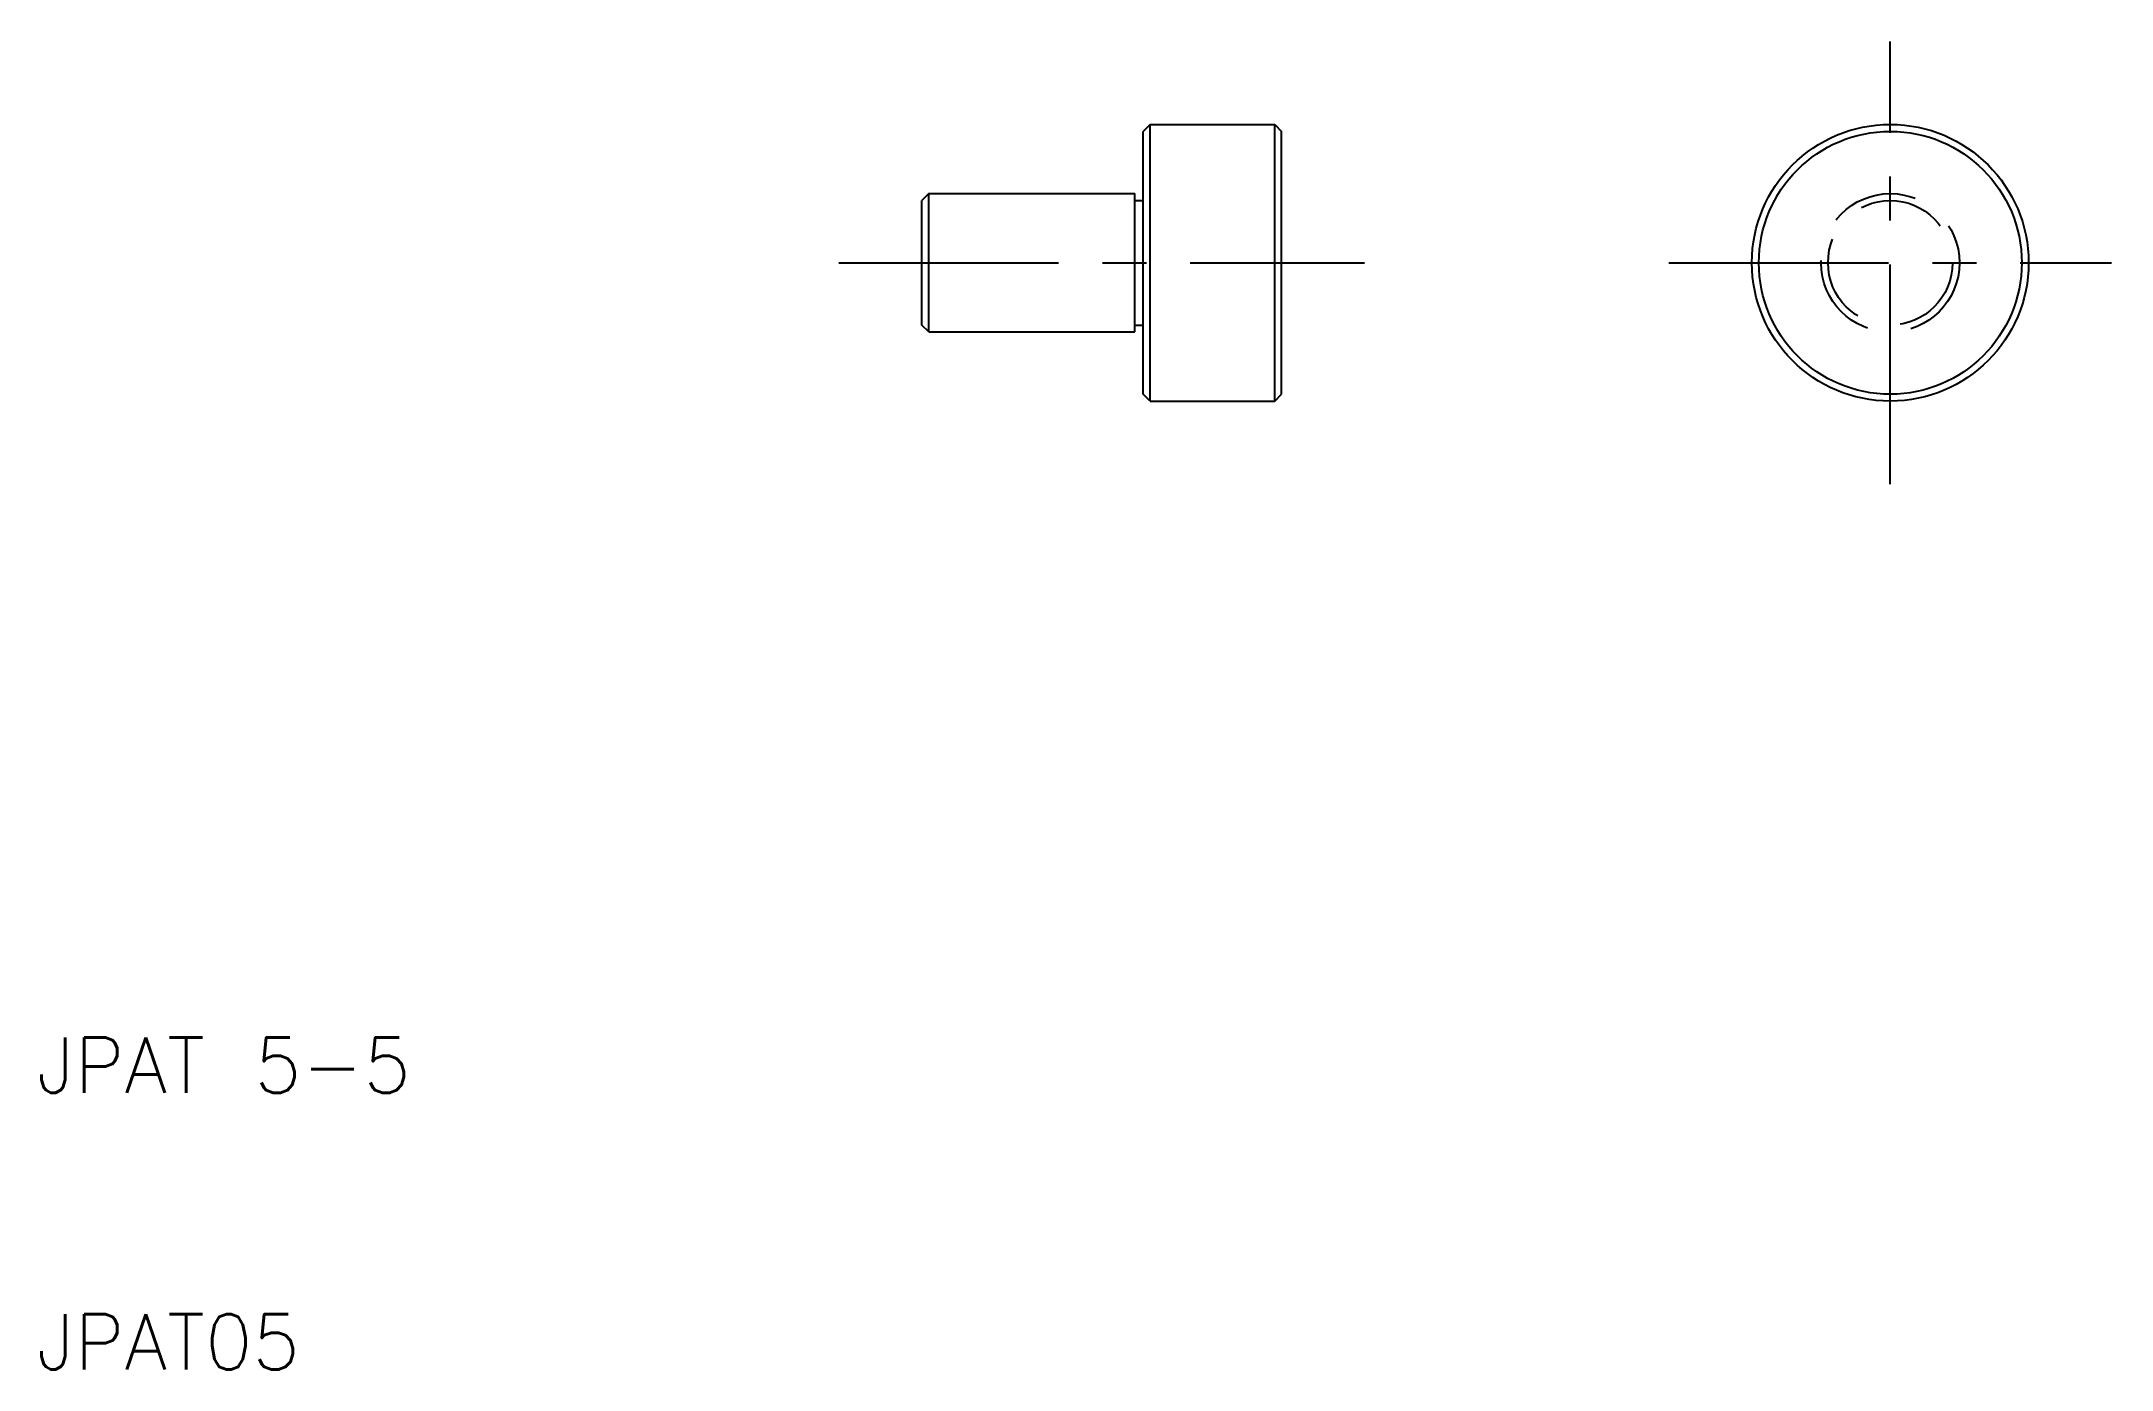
# Model space of a CAD drawing. Extents: x 10.2 to 85, y 10 to 58.
import ezdxf

# ---------------------------------------------------------------- set-up
doc = ezdxf.new("R2010")
doc.units = 0
doc.header["$LTSCALE"] = 0.25
doc.linetypes.add('CENTER', pattern=[50.8, 31.75, -6.35, 6.35, -6.35])
doc.linetypes.add('DASHED', pattern=[19.05, 12.7, -6.35])
doc.layers.get('0').update_dxf_attribs({"linetype": 'CONTINUOUS'})
doc.layers.add('CENTER', color=1, linetype='CENTER')
doc.styles.get("Standard").update_dxf_attribs({"font": 'txt.shx', "bigfont": 'extfont.shx'})

msp = doc.modelspace()

# ---------------------------------------------------------------- linework, layer by layer
for p, q in [((50.25, 55), (50, 54.75)), ((50, 52.25), (50, 54.75)), ((50.25, 55), (54.75, 55)), ((50.25, 45), (50.25, 55)), ((54.75, 45), (54.75, 55)), ((54.75, 55), (55, 54.75)), ((55, 45.25), (55, 54.75)), ((42.25, 52.5), (42, 52.25)), ((42.25, 52.5), (49.7, 52.5)), ((42.25, 47.5), (42.25, 52.5)), ((49.7, 52.25), (49.7, 52.5)), ((42, 47.75), (42, 52.25)), ((49.7, 47.75), (49.7, 52.25)), ((49.7, 52.25), (50, 52.25)), ((50, 47.75), (50, 52.25)), ((42.25, 47.5), (42, 47.75)), ((42.25, 47.5), (49.7, 47.5)), ((49.7, 47.5), (49.7, 47.75)), ((49.7, 47.75), (50, 47.75)), ((50, 45.25), (50, 47.75)), ((50.25, 45), (50, 45.25)), ((50.25, 45), (54.75, 45)), ((54.75, 45), (55, 45.25))]:
    msp.add_line(p, q)
for radius in [5, 4.75]:
    msp.add_circle((77, 50), radius)
at = {"color": 3, "linetype": 'DASHED'}
for radius in [2.5, 2.25]:
    msp.add_circle((77, 50), radius, dxfattribs=at)
at = {"layer": 'CENTER', "color": 1, "linetype": 'CENTER'}
for p, q in [((77, 42), (77, 58)), ((39, 50), (58, 50)), ((69, 50), (85, 50))]:
    msp.add_line(p, q, dxfattribs=at)

# ---------------------------------------------------------------- texts
for s, p in [('JPAT 5-5', (10, 20)), ('JPAT05', (10, 10))]:
    msp.add_text(s, height=2).set_placement(p)

doc.saveas('drawing.dxf')
